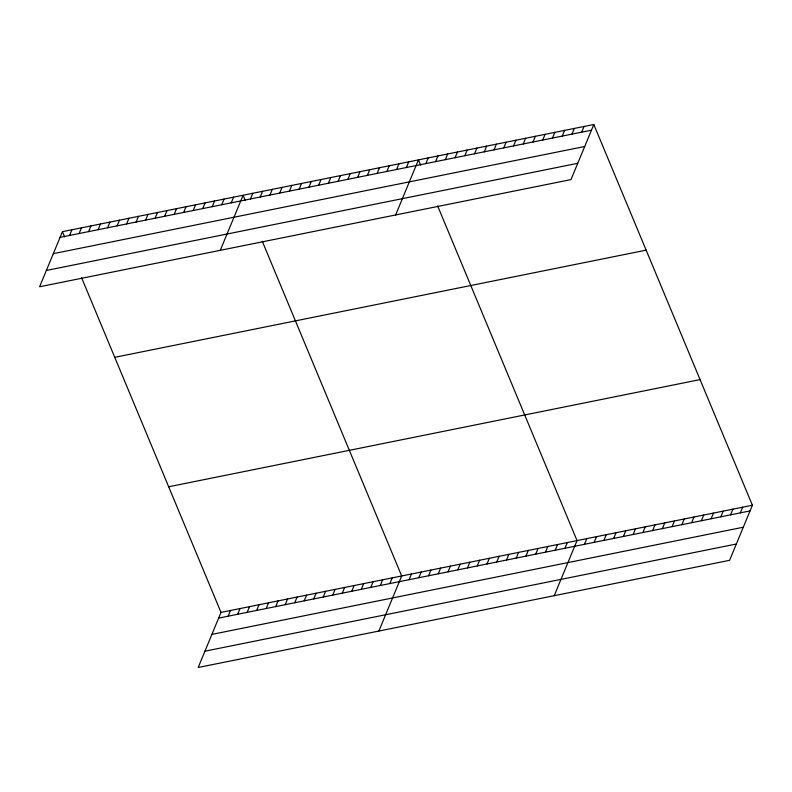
<?xml version="1.0" encoding="UTF-8"?>
<svg xmlns="http://www.w3.org/2000/svg" width="792" height="792" viewBox="0 0 792 792"><rect width="100%" height="100%" fill="white"/><g stroke="black" fill="none" stroke-linecap="round" stroke-linejoin="round"><path stroke-width="1.19" d="M62.419 231.68L39.6 286.763L570.992 179.596L593.812 124.512L62.419 231.68L64.597 236.917M69.567 235.452L71.924 229.769M79.081 233.531L81.437 227.849M88.585 231.61L90.941 225.928M98.099 229.7L100.455 224.007M107.603 227.779L109.959 222.097M117.117 225.859L119.473 220.176M126.621 223.938L128.977 218.255M136.135 222.027L138.491 216.345M145.639 220.107L147.995 214.424M155.153 218.186L157.509 212.504M164.667 216.275L167.013 210.583M174.171 214.355L176.527 208.672M183.685 212.434L186.031 206.752M193.189 210.514L195.545 204.831M202.702 208.603L205.049 202.92M212.207 206.682L214.563 201M221.72 204.762L224.067 199.079M231.224 202.851L233.581 197.159M220.275 250.321L243.095 195.248L245.273 200.475M250.48 198.96L252.836 193.278M260.221 197L262.578 191.317M269.963 195.03L272.319 189.347M279.705 193.07L282.061 187.387M289.446 191.1L291.803 185.417M299.188 189.139L301.544 183.457M308.93 187.179L311.286 181.487M318.671 185.209L321.027 179.527M328.413 183.249L330.769 177.556M338.154 181.279L340.51 175.596M347.896 179.319L350.252 173.636M357.647 177.349L359.994 171.666M367.389 175.388L369.735 169.706M377.131 173.418L379.477 167.736M386.872 171.458L389.228 165.775M396.614 169.488L398.97 163.805M81.606 277.754L221.008 612.404L198.188 667.488L729.581 560.32L752.4 505.237L593.812 124.512M406.355 167.528L408.712 161.845M228.155 616.176L230.512 610.493M395.634 214.959L418.453 159.875L420.631 165.112M237.669 614.255L240.025 608.573M425.839 163.597L428.195 157.915M247.173 612.335L249.53 606.652M435.58 161.627L437.936 155.945M256.687 610.424L259.043 604.741M445.322 159.667L447.678 153.985M266.191 608.503L268.547 602.821M455.063 157.707L457.42 152.014M275.705 606.583L278.061 600.9M464.805 155.737L467.161 150.054M285.219 604.662L287.565 598.98M474.547 153.777L476.903 148.084M294.723 602.752L297.079 597.069M484.288 151.807L486.644 146.124M304.237 600.831L306.583 595.148M494.03 149.846L496.386 144.164M313.741 598.91L316.097 593.228M503.781 147.876L506.128 142.194M323.255 597L325.601 591.307M513.523 145.916L515.869 140.233M332.759 595.079L335.115 589.397M523.264 143.946L525.611 138.263M342.273 593.159L344.619 587.476M533.006 141.986L535.362 136.303M351.777 591.238L354.133 585.555M542.748 140.016L545.104 134.333M361.291 589.327L363.647 583.645M552.489 138.055L554.846 132.373M370.795 587.407L373.151 581.724M562.231 136.085L564.587 130.403M380.308 585.486L382.665 579.803M571.972 134.125L574.329 128.443M389.812 583.575L392.169 577.883M581.714 132.155L584.07 126.472M378.863 631.046L401.683 575.972L262.281 241.312M409.068 579.685L411.424 574.002M418.81 577.724L421.166 572.042M428.551 575.754L430.907 570.072M438.293 573.794L440.649 568.111M448.034 571.834L450.391 566.141M457.776 569.864L460.132 564.181M467.518 567.904L469.874 562.211M477.259 565.933L479.615 560.251M487.001 563.973L489.357 558.291M496.742 562.003L499.099 556.321M506.494 560.043L508.84 554.36M516.236 558.073L518.582 552.39M525.977 556.113L528.323 550.43M535.719 554.143L538.075 548.46M545.46 552.182L547.817 546.5M555.202 550.212L557.558 544.53M564.943 548.252L567.3 542.569M554.222 595.683L577.041 540.599L437.639 205.95M584.427 544.322L586.783 538.639M594.168 542.352L596.524 536.669M603.91 540.392L606.266 534.709M613.652 538.431L616.008 532.739M623.393 536.461L625.749 530.779M633.135 534.501L635.491 528.818M642.876 532.531L645.232 526.848M652.628 530.571L654.974 524.888M662.369 528.601L664.716 522.918M672.111 526.64L674.457 520.958M681.853 524.67L684.209 518.988M691.594 522.71L693.95 517.028M701.336 520.74L703.692 515.057M711.077 518.78L713.434 513.097M720.819 516.81L723.175 511.127M730.561 514.849L732.917 509.167M740.302 512.879L742.658 507.197M60.063 237.362L591.456 130.195M53.312 253.668L584.704 146.5M46.352 270.468L577.744 163.291M114.751 357.321L646.143 250.153M168.666 486.773L700.069 379.596M221.008 612.404L752.4 505.237M218.651 618.097L750.044 510.919M211.9 634.392L743.292 527.224M204.94 651.192L736.332 544.015"/></g></svg>
